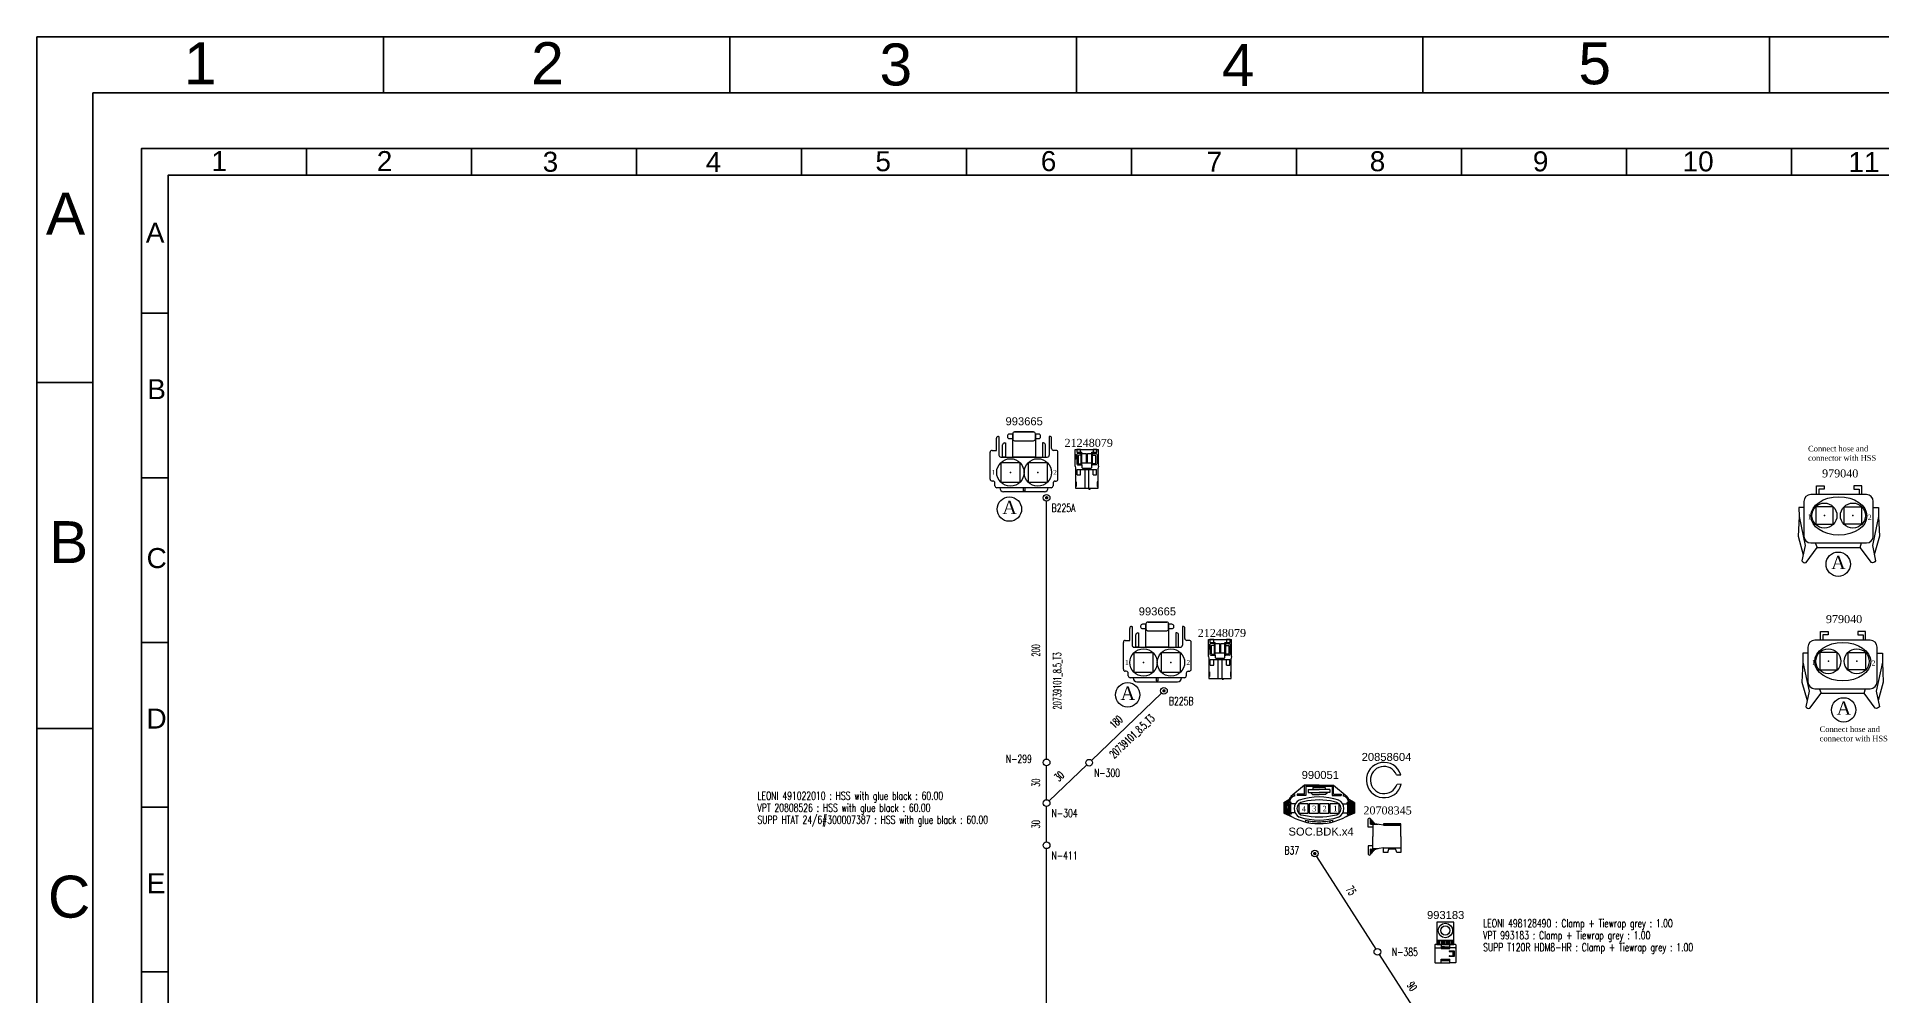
# Model space of a CAD drawing. Header units: millimetres. Extents: x -78 to 6757, y -2226 to 2184.
# Drawn here: x -78 to 1305, y 1465 to 2184 of the extents above; entities that cross this region are included whole.
import ezdxf

# ---------------------------------------------------------------- set-up
doc = ezdxf.new("R2010")
doc.units = ezdxf.units.MM
for name, color, linetype in [('LAYER_0', 7, 'Continuous'), ('Leoni-Framelayer', 7, 'Continuous'), ('SELECTION', 7, 'Continuous'), ('SYMBOLS', 7, 'Continuous')]:
    doc.layers.add(name, color=color, linetype=linetype)
doc.styles.add('HS-BUNDLE-DIMENSION', font='ROMANS.SHX', dxfattribs={"width": 0.6, "height": 6})
doc.styles.add('HS-NODE', font='ROMANS.SHX', dxfattribs={"width": 0.7, "height": 6})
doc.styles.add('HS-PART-NO', font='ROMANS.SHX', dxfattribs={"width": 0.7, "height": 6})
doc.styles.get("Standard").update_dxf_attribs({"font": 'TIMES.TTF'})
doc.linetypes.add('20739101', pattern='A,0.0001,-0.2,[132,ltypeshp.shx,S=0.2,R=0,X=-0.2,Y=0],-0.2', length=0.4001)
doc.linetypes.add('ZIPPED_TUBE', pattern='A,0.0001,-0.25,["~",Standard,S=1,R=0,X=-0.3,Y=-0.6],-0.25', length=0.5001)

# ---------------------------------------------------------------- blocks, each defined once
blk = doc.blocks.new('A2-frame')
at = {"layer": 'Leoni-Framelayer', "linetype": 'Continuous', "lineweight": 35}
for p, q in [((24.75, 898.58), (24.75, 902.58)), ((49.5, 898.58), (49.5, 902.58)), ((74.25, 898.58), (74.25, 902.58)), ((99, 898.58), (99, 902.58)), ((123.75, 898.58), (123.75, 902.58)), ((0, 877.88), (4, 877.88)), ((0, 853.17), (4, 853.17))]:
    blk.add_line(p, q, dxfattribs=at)
for points in [[(0, 482.58), (594, 482.58), (594, 902.58), (0, 902.58)], [(4, 486.58), (590, 486.58), (590, 898.58), (4, 898.58)]]:
    blk.add_lwpolyline(points, close=True, dxfattribs=at)
at = {"layer": 'Leoni-Framelayer', "linetype": 'Continuous', "lineweight": 35, "char_height": 3, "width": 0.34}
for s, insert, attachment_point in [('{\\fArial|b0|i0|c0|p34;1}', (10.51, 902.2), 1), ('{\\fArial|b0|i0|c0|p34;2}', (37.64, 902.2), 3), ('{\\fArial|b0|i0|c0|p34;3}', (62.52, 902.11), 3), ('{\\fArial|b0|i0|c0|p34;4}', (86.97, 902.07), 3), ('{\\fArial|b0|i0|c0|p34;5}', (110.11, 902.19), 1), ('{\\fArial|b0|i0|c0|p34;A}', (0.65, 891.46), 1), ('{\\fArial|b0|i0|c0|p34;B}', (0.87, 867.98), 1), ('{\\fArial|b0|i0|c0|p34;C}', (0.79, 842.65), 1)]:
    blk.add_mtext(s, dxfattribs=dict(at, insert=insert, attachment_point=attachment_point))
blk = doc.blocks.new('1st page')
at = {"color": 92, "linetype": 'Continuous'}
blk.add_lwpolyline([(0, 0), (0, 2100), (2970, 2100), (2970, 0), (0, 0), (0, 0)], dxfattribs=at)
at = {"layer": 'Leoni-Framelayer', "linetype": 'Continuous', "lineweight": 35}
for p, q in [((123.8, 2080), (123.8, 2100)), ((247.5, 2080), (247.5, 2100)), ((371.3, 2080), (371.3, 2100)), ((495, 2080), (495, 2100)), ((618.8, 2080), (618.8, 2100)), ((742.5, 2080), (742.5, 2100)), ((866.3, 2080), (866.3, 2100)), ((990, 2080), (990, 2100)), ((1113.8, 2080), (1113.8, 2100)), ((1237.5, 2080), (1237.5, 2100))]:
    blk.add_line(p, q, dxfattribs=at)
for points in [[(0, 0), (2970, 0), (2970, 2100), (0, 2100)], [(20, 20), (2950, 20), (2950, 2080), (20, 2080)]]:
    blk.add_lwpolyline(points, close=True, dxfattribs=at)
at = {"layer": 'Leoni-Framelayer', "linetype": 'Continuous', "lineweight": 35, "char_height": 15}
for s, insert, width, attachment_point in [('{\\fArial|b0|i0|c0|p34;1}', (52.5, 2098.1), 125.559, 1), ('{\\fArial|b0|i0|c0|p34;2}', (188.2, 2098.1), 1.7, 3), ('{\\fArial|b0|i0|c0|p34;3}', (312.6, 2097.6), 1.7, 3), ('{\\fArial|b0|i0|c0|p34;4}', (434.9, 2097.4), 1.7, 3), ('{\\fArial|b0|i0|c0|p34;5}', (550.5, 2098), 1.7, 1), ('{\\fArial|b0|i0|c0|p34;6}', (686.2, 2098.1), 1.7, 3), ('{\\fArial|b0|i0|c0|p34;7}', (810.6, 2097.6), 1.7, 3), ('{\\fArial|b0|i0|c0|p34;8}', (932.9, 2098), 1.7, 3), ('{\\fArial|b0|i0|c0|p34;9}', (1043.6, 2097.9), 1.7, 1), ('{\\fArial|b0|i0|c0|p34;10}', (1179.2, 2097.9), 1.7, 3), ('{\\fArial|b0|i0|c0|p34;11}', (1303.6, 2097.4), 1.7, 3)]:
    blk.add_mtext(s, dxfattribs=dict(at, insert=insert, width=width, attachment_point=attachment_point))
blk = doc.blocks.new('DEUTSCH1_61', base_point=(124.96, 118.56))
at = {"layer": 'LAYER_0', "color": 7}
for points in [[(129.82, 133.98), (120.03, 133.98)], [(120.07, 133.98), (129.86, 133.98)], [(108.45, 124.49), (110.72, 124.49), (110.72, 130.72)], [(111.72, 131.72), (111.96, 131.72), (111.96, 121.99)], [(114.88, 128.33), (115.35, 128.33), (115.35, 120.99), (113.88, 120.99), (113.88, 127.33)], [(116.36, 131.85), (116.36, 131.59)], [(117.36, 130.59), (119.07, 130.59), (119.07, 132.85), (117.36, 132.85)], [(119.07, 133.02), (119.07, 130.41)], [(119.07, 130.46), (119.07, 132.98)], [(130.81, 132.98), (130.81, 120.99), (119.07, 120.99), (119.07, 130.46)], [(119.97, 129.46), (129.91, 129.46)], [(130.81, 130.42), (130.81, 132.98)], [(132.52, 132.85), (130.81, 132.85), (130.81, 130.59)], [(130.81, 130.59), (132.52, 130.59)], [(133.52, 131.59), (133.52, 131.85)], [(135.01, 128.33), (134.54, 128.33), (134.54, 120.99), (136.01, 120.99), (136.01, 127.33)], [(138.2, 131.72), (137.96, 131.72), (137.96, 121.99)], [(139.2, 125.49), (139.2, 130.72)], [(141.47, 124.49), (140.2, 124.49)], [(107.45, 109.58), (107.45, 123.49)], [(112.89, 108.09), (122.89, 108.09), (122.89, 118.09), (112.89, 118.09), (112.89, 108.09)], [(112.96, 120.99), (136.96, 120.99)], [(127.03, 108.09), (137.03, 108.09), (137.03, 118.09), (127.03, 118.09), (127.03, 108.09)], [(142.47, 109.58), (142.47, 123.49)], [(108.94, 108.58), (108.45, 108.58)], [(109.94, 106.19), (109.94, 107.58)], [(138.97, 105.19), (110.94, 105.19)], [(137.47, 105.09), (137.47, 105.19), (112.45, 105.19), (112.45, 105.1)], [(124.47, 105.19), (124.47, 103.57), (125.45, 103.57), (125.45, 105.19), (124.47, 105.19)], [(139.97, 107.58), (139.97, 106.19)], [(140.97, 108.58), (141.47, 108.58)], [(114.33, 103.14), (135.48, 103.14)]]:
    blk.add_lwpolyline(points, dxfattribs=at)
for centre in [(117.89, 113.09), (132.03, 113.09)]:
    blk.add_circle(centre, 7.07, dxfattribs=at)
for centre, radius, start, end in [((120.07, 132.98), 1, 90, 180), ((129.82, 132.98), 1, 0, 90), ((108.45, 123.49), 1, 90, 180), ((111.72, 130.72), 1, 90, 180), ((114.88, 127.33), 1, 90, 180), ((117.36, 131.85), 1, 90, 180), ((117.36, 131.59), 1, 180, 270), ((120.07, 130.46), 1, 180, 270), ((129.82, 130.46), 1, 270, 0), ((132.52, 131.85), 1, 0, 90), ((132.52, 131.59), 1, 270, 0), ((135.01, 127.33), 1, 0, 90), ((138.2, 130.72), 1, 0, 90), ((140.2, 125.49), 1, 180, 270), ((141.47, 123.49), 1, 0, 90), ((112.96, 121.99), 1, 180, 270), ((136.96, 121.99), 1, 270, 0), ((108.45, 109.58), 1, 180, 270), ((108.94, 107.58), 1, 0, 90), ((110.94, 106.19), 1, 180, 270), ((114.45, 105.13), 2, 180, 270), ((135.47, 105.13), 2, 270, 0), ((138.97, 106.19), 1, 270, 0), ((140.97, 107.58), 1, 90, 180), ((141.47, 109.58), 1, 270, 0)]:
    blk.add_arc(centre, radius, start, end, dxfattribs=at)
for p in [(117.89, 113.09), (132.03, 113.09)]:
    blk.add_point(p, dxfattribs=at)
for s, p in [('1', (108.25, 111.84)), ('2', (140, 111.84))]:
    blk.add_text(s, height=2.5, dxfattribs=at).set_placement(p)
blk = doc.blocks.new('418229960')
at = {"layer": 'LAYER_0', "color": 7, "xscale": 1.451999999999998, "yscale": 1.452, "zscale": 1.452}
blk.add_blockref('DEUTSCH1_61', (119.6, 89), dxfattribs=at)
at = {"layer": 'LAYER_0', "color": 7, "linetype": 'Continuous', "insert": (105.7, 122.4), "char_height": 6, "width": 590.658, "attachment_point": 1}
blk.add_mtext('{\\fArial|b0|i0|c1|p0;\\C256;993665}', dxfattribs=at)
blk = doc.blocks.new('A$C78503DC2')
at = {"layer": 'SYMBOLS', "color": 7}
for points in [[(15.6, 28.8), (5.4, 20.2)], [(26.5, 28.8), (15.6, 28.8)], [(15.6, 22.1), (15.6, 28.8)], [(16.6, 28.8), (16.6, 21.1)], [(16.6, 28.1), (36.3, 28.1)], [(26.5, 28.8), (37.4, 28.8)], [(36.3, 28.8), (36.3, 21.1)], [(37.4, 28.8), (47.6, 20.2)], [(37.4, 22.1), (37.4, 28.8)], [(0, 15.7), (3.8, 18)], [(0, 15.7), (0, 7.9)], [(0.7, 16.1), (0.7, 7.6)], [(1.4, 16.5), (1.4, 7.3)], [(2.1, 16.9), (2.1, 7)], [(3.4, 13.9), (2.2, 13.2)], [(2.8, 17.3), (2.8, 13.6)], [(5.5, 15.7), (3.4, 15.7)], [(3.4, 15.7), (3.4, 11.3)], [(5.5, 15), (4.4, 15)], [(4.4, 15), (4.4, 11.3)], [(8.6, 14.7), (5.1, 14.7)], [(5.1, 14.7), (5.1, 8)], [(5.5, 15), (5.5, 15.7)], [(8.2, 21.9), (8.2, 20.9)], [(15.6, 22.1), (10, 22.1)], [(10, 22.1), (10, 21.1)], [(16.6, 21.1), (10, 21.1)], [(11.4, 7.8), (18.4, 7.8), (18.4, 14.8), (11.4, 14.8), (11.4, 7.8)], [(18.4, 25.6), (18.4, 23.2)], [(18.4, 25.6), (26.5, 25.6)], [(18.4, 23.2), (26.5, 23.2)], [(19.1, 7.8), (26.1, 7.8), (26.1, 14.8), (19.1, 14.8), (19.1, 7.8)], [(20, 23.2), (21.6, 21.8)], [(21.6, 21.8), (26.5, 21.8)], [(21.9, 27), (21.9, 25.6)], [(21.9, 27), (26.5, 27)], [(31, 27), (26.5, 27)], [(34.5, 25.6), (26.5, 25.6)], [(34.5, 23.2), (26.5, 23.2)], [(31.4, 21.8), (26.5, 21.8)], [(26.8, 7.8), (33.8, 7.8), (33.8, 14.8), (26.8, 14.8), (26.8, 7.8)], [(31, 27), (31, 25.6)], [(33, 23.2), (31.4, 21.8)], [(34.5, 25.6), (34.5, 23.2)], [(34.5, 7.8), (41.5, 7.8), (41.5, 14.8), (34.5, 14.8), (34.5, 7.8)], [(36.3, 21.1), (43, 21.1)], [(37.4, 22.1), (43, 22.1)], [(43, 22.1), (43, 21.1)], [(44.3, 14.7), (47.8, 14.7)], [(44.7, 21.9), (44.7, 20.9)], [(47.5, 15), (47.5, 15.7)], [(47.5, 15.7), (49.6, 15.7)], [(47.5, 15), (48.5, 15)], [(47.8, 14.7), (47.8, 8)], [(47.8, 14.7), (47.8, 8)], [(48.5, 15), (48.5, 11.3)], [(53, 15.7), (49.1, 18)], [(49.6, 15.7), (49.6, 11.3)], [(49.6, 13.9), (50.7, 13.2)], [(50.2, 17.3), (50.2, 13.6)], [(50.9, 16.9), (50.9, 7)], [(51.6, 16.5), (51.6, 7.3)], [(52.3, 16.1), (52.3, 7.6)], [(53, 15.7), (53, 7.9)], [(0, 7.9), (6.4, 5.1)], [(2.2, 13.2), (2.2, 11.3)], [(2.2, 9.4), (2.2, 11.3)], [(3.4, 8.7), (2.2, 9.4)], [(2.8, 9.1), (2.8, 6.7)], [(3.4, 7), (3.4, 11.3)], [(5.5, 7), (3.4, 7)], [(4.4, 7.7), (4.4, 11.3)], [(5.5, 7.7), (4.4, 7.7)], [(8.6, 8), (5.1, 8)], [(5.5, 7.7), (5.5, 7)], [(16.4, 2.5), (16.4, 1.1)], [(18.4, 2.1), (18.4, 0.7)], [(34.6, 2.1), (34.6, 0.7)], [(36.5, 2.5), (36.5, 1.1)], [(44.3, 8), (47.8, 8)], [(53, 7.9), (46.6, 5.1)], [(47.5, 7.7), (48.5, 7.7)], [(47.5, 7.7), (47.5, 7)], [(47.5, 7), (49.6, 7)], [(48.5, 7.7), (48.5, 11.3)], [(49.6, 7), (49.6, 11.3)], [(49.6, 8.7), (50.7, 9.4)], [(50.2, 9.1), (50.2, 6.7)], [(50.7, 13.2), (50.7, 11.3)], [(50.7, 9.4), (50.7, 11.3)]]:
    blk.add_lwpolyline(points, dxfattribs=at)
for centre, radius, start, end in [((10, 15.5), 6.6, 105.5, 179.06), ((9.8, 15.8), 5.32, 106.71, 181.41), ((14.9, 11.3), 7.14, 116.98, 243.02), ((14.9, 11.3), 5.04, 90, 270), ((26.5, -27.3), 47.3, 71.796, 108.2), ((26.5, -34.8), 52.5, 77.288, 102.71), ((38, 11.3), 5.04, 270, 90), ((38, 11.3), 7.14, 296.98, 63.02), ((43, 15.5), 6.6, 0.9424, 74.504), ((43.2, 15.8), 5.32, 358.59, 73.294), ((25.9, 39.8), 39.8, 235.53, 270.8), ((26.5, 49.9), 47.3, 251.8, 288.2), ((26.5, 57.5), 52.5, 257.29, 282.71), ((26.3, 42.4), 41, 256.14, 270.3), ((27, 39.8), 39.8, 269.2, 304.47), ((26.7, 42.4), 41, 269.7, 283.86)]:
    blk.add_arc(centre, radius, start, end, dxfattribs=at)
at = {"layer": 'LAYER_0', "color": 7, "linetype": 'Continuous', "char_height": 4.2, "width": 1.675, "attachment_point": 1}
for s, insert in [('{\\fTimes New Roman|b0|i0|c0|p18;4}', (13.6, 13.2)), ('{\\fTimes New Roman|b0|i0|c0|p18;3}', (21.4, 13.4)), ('{\\fTimes New Roman|b0|i0|c0|p18;2}', (29.1, 13.3)), ('{\\fTimes New Roman|b0|i0|c0|p18;1}', (37.2, 13.4))]:
    blk.add_mtext(s, dxfattribs=dict(at, insert=insert))
blk = doc.blocks.new('418931400')
at = {"layer": 'LAYER_0', "color": 7, "linetype": 'Continuous'}
blk.add_blockref('A$C78503DC2', (65, 36.6), dxfattribs=at)
at = {"layer": 'LAYER_0', "color": 7, "linetype": 'Continuous', "char_height": 6, "width": 590.658, "attachment_point": 1}
for s, insert in [('{\\fArial|b0|i0|c0|p32;990051}', (78.5, 76.1)), ('{\\fArial|b0|i0|c0|p32;SOC.BDK.x4}', (68.6, 33.6))]:
    blk.add_mtext(s, dxfattribs=dict(at, insert=insert))
blk = doc.blocks.new('498128490')
at = {"layer": 'LAYER_0', "color": 7}
for points in [[(14.3, 16.7), (14.3, 30.3), (1.5, 30.3), (1.5, 16.7)], [(14.3, 16.7), (1.5, 16.7)], [(1.5, 16.7), (1.5, 13.5)], [(1.5, 16.7), (3.5, 16.7)], [(1.6, 15.8), (2.4, 16.5)], [(3.3, 16.4), (1.6, 14.6)], [(1.7, 13.6), (3.3, 15.2)], [(3.3, 14.1), (2.9, 13.6)], [(3.5, 16.7), (3.5, 13.5)], [(3.5, 16.7), (5.1, 16.7)], [(5.1, 16.7), (3.5, 16.7)], [(5.1, 16.7), (7.1, 16.7)], [(5.1, 13.5), (5.1, 16.7)], [(6.9, 16.5), (5.2, 14.8)], [(5.2, 16), (5.8, 16.5)], [(5.2, 13.7), (6.9, 15.4)], [(6.9, 14.3), (6.3, 13.6)], [(7.1, 16.7), (7.1, 13.5)], [(8.7, 16.7), (7.1, 16.7)], [(7.1, 16.7), (8.7, 16.7)], [(8.7, 13.5), (8.7, 16.7)], [(8.7, 16.7), (10.7, 16.7)], [(9.2, 16.5), (8.8, 16.2)], [(8.8, 15), (10.3, 16.5)], [(10.5, 15.6), (8.8, 13.9)], [(9.7, 13.6), (10.5, 14.5)], [(10.7, 16.7), (10.7, 13.5)], [(10.7, 16.7), (12.3, 16.7)], [(12.3, 16.7), (10.7, 16.7)], [(12.3, 13.5), (12.3, 16.7)], [(12.3, 16.7), (14.3, 16.7)], [(12.6, 16.5), (12.4, 16.4)], [(12.4, 15.3), (13.7, 16.5)], [(14.1, 15.8), (12.4, 14.1)], [(13.1, 13.6), (14.1, 14.7)], [(14.3, 13.5), (14.3, 16.7)], [(-0.1, 13.1), (-0.1, 12.7)], [(-0.1, 12.7), (-0.1, 11.9)], [(-0.1, 11.9), (-0.1, 11.5)], [(-0.1, 11.5), (-0.1, 0.7)], [(-0.1, 0.7), (-0.1, 0.3)], [(0.7, 13.5), (0.3, 13.5)], [(0.3, 11.1), (0.7, 11.1)], [(1.5, 13.5), (0.7, 13.5)], [(0.7, 11.1), (4.7, 11.1)], [(1.5, 13.5), (5.1, 13.5)], [(3.5, 13.5), (1.5, 13.5)], [(8.7, 13.5), (3.5, 13.5)], [(3.5, 13.5), (5.1, 13.5)], [(4.7, 13.5), (4.7, 11.9)], [(7.1, 11.9), (4.7, 11.9)], [(4.7, 11.9), (4.7, 10.7)], [(4.7, 10.7), (11.1, 10.7)], [(4.7, 2.7), (11.1, 2.7)], [(4.7, 1.5), (4.7, 2.7)], [(4.7, 1.5), (11.1, 1.5)], [(4.7, -0.1), (4.7, 1.5)], [(4.7, -0.1), (4.7, 1.5)], [(4.8, 11), (5.5, 11.7)], [(4.8, 2), (5.4, 2.5)], [(5.1, 13.5), (7.1, 13.5)], [(6.5, 2.5), (5.6, 1.6)], [(6.6, 11.7), (5.7, 10.8)], [(6.7, 1.6), (7.6, 2.5)], [(6.9, 10.8), (7.8, 11.7)], [(7.1, 13.5), (14.3, 13.5)], [(7.1, 13.5), (8.7, 13.5)], [(7.1, 11.9), (11.1, 11.9)], [(8.8, 2.5), (7.8, 1.6)], [(8.9, 11.7), (8, 10.8)], [(10.7, 13.5), (8.7, 13.5)], [(9, 1.6), (9.9, 2.5)], [(9.1, 10.8), (10, 11.7)], [(10.9, 2.5), (10.1, 1.6)], [(10.9, 11.5), (10.3, 10.8)], [(10.7, 13.5), (12.3, 13.5)], [(12.3, 13.5), (10.7, 13.5)], [(14.4, 8.7), (10.9, 8.7)], [(13.6, 8.2), (10.9, 8.2)], [(10.9, 5.2), (14, 5.2)], [(14.4, 4.7), (10.9, 4.7)], [(11.1, 11.9), (11.1, 13.5)], [(11.1, 10.7), (11.1, 11.9)], [(15.1, 11.1), (11.1, 11.1)], [(11.1, 4.8), (11.3, 5)], [(11.1, 1.5), (11.1, 2.7)], [(11.1, -0.1), (11.1, 1.5)], [(11.4, 8.6), (11.2, 8.4)], [(12.4, 5), (12.2, 4.8)], [(14.3, 13.5), (12.3, 13.5)], [(12.3, 8.4), (12.5, 8.6)], [(13.3, 4.8), (13.5, 5)], [(13.6, 8.6), (13.4, 8.4)], [(14, 8.2), (13.4, 8.2)], [(13.4, 8), (13.4, 5.4)], [(13.6, 5.2), (13.4, 5.2)], [(14.1, 13.6), (14.2, 13.6)], [(14.2, 5.4), (14.2, 8)], [(15.1, 13.5), (14.3, 13.5)], [(14.3, 8.1), (14.5, 8.3)], [(14.5, 7.2), (14.3, 7)], [(14.3, 5.9), (14.5, 6.1)], [(14.5, 4.9), (14.4, 4.8)], [(14.7, 4.9), (14.7, 8.5)], [(15.5, 13.5), (15.1, 13.5)], [(15.1, 11.1), (15.5, 11.1)], [(15.9, 12.7), (15.9, 13.1)], [(15.9, 11.9), (15.9, 12.7)], [(15.9, 11.5), (15.9, 11.9)], [(15.9, 0.7), (15.9, 11.5)], [(15.9, 0.3), (15.9, 0.7)], [(0.3, -0.1), (0.7, -0.1)], [(0.7, -0.1), (4.7, -0.1)], [(4.7, -0.1), (11.1, -0.1)], [(15.1, -0.1), (11.1, -0.1)], [(15.5, -0.1), (15.1, -0.1)]]:
    blk.add_lwpolyline(points, dxfattribs=at)
for radius in [5.4, 3.4]:
    blk.add_circle((7.9, 24.1), radius, dxfattribs=at)
for centre, radius, start, end in [((0.3, 13.1), 0.4, 90, 180), ((0.3, 11.5), 0.4, 180, 270), ((0.3, 0.3), 0.4, 180, 270), ((10.9, 8.5), 0.24, 90, 180), ((10.9, 8.5), 0.24, 180, 270), ((10.9, 4.9), 0.24, 90, 180), ((10.9, 4.9), 0.24, 180, 270), ((13.6, 8), 0.24, 90, 180), ((13.6, 5.4), 0.24, 180, 270), ((14, 8), 0.24, 0, 90), ((14, 5.4), 0.24, 270, 0), ((14.4, 8.5), 0.24, 0, 90), ((14.4, 4.9), 0.24, 270, 0), ((15.5, 13.1), 0.4, 0, 90), ((15.5, 11.5), 0.4, 270, 0), ((15.5, 0.3), 0.4, 270, 0)]:
    blk.add_arc(centre, radius, start, end, dxfattribs=at)
at = {"layer": 'LAYER_0', "color": 7, "linetype": 'Continuous', "insert": (-5.9, 38.7), "char_height": 6, "width": 590.658, "attachment_point": 1}
blk.add_mtext('{\\fArial|b0|i0|c0|p32;993183}', dxfattribs=at)
blk = doc.blocks.new('A$C636C3939')
at = {"layer": 'SELECTION', "color": 7, "linetype": 'Continuous'}
for p, q in [((5.8, 6.5), (0, 6.5)), ((0, 6.5), (0, 4.1)), ((0, 4.1), (4, 4.1)), ((4, 4.1), (4, 0))]:
    blk.add_line(p, q, dxfattribs=at)
at = {"layer": 'SELECTION', "color": 7}
blk.add_lwpolyline([(5.8, 0), (5.8, 6.5)], dxfattribs=at)
blk = doc.blocks.new('A$C705645B3')
at = {"layer": 'SELECTION', "color": 7, "linetype": 'Continuous'}
for p, q in [((0.6, 34.8), (0, 19.8)), ((4.5, 41.5), (0.6, 41.5)), ((0.6, 41.5), (0.6, 34.8)), ((0.6, 34.8), (5.3, 12.9)), ((0, 19.8), (3.9, 5.9)), ((5.3, 12.9), (2.9, 1.3)), ((6, 0.2), (14.4, 11.5))]:
    blk.add_line(p, q, dxfattribs=at)
blk.add_arc((5.1, 2.5), 2.47, 208.7766, 291.2074, dxfattribs=at)
blk = doc.blocks.new('418588710')
at = {"layer": 'SELECTION', "color": 7, "linetype": 'Continuous'}
for p, q in [((154.3, 119.5), (148.5, 119.5)), ((148.5, 119.5), (148.5, 117)), ((148.5, 117), (152.4, 117)), ((152.4, 117), (152.4, 112.9)), ((111.1, 103.2), (107.2, 103.2)), ((107.2, 103.2), (107.3, 96.5)), ((107.3, 96.5), (106.6, 81.5)), ((107.3, 96.5), (111.9, 74.6)), ((106.6, 81.5), (110.5, 67.6)), ((111.9, 74.6), (109.5, 63)), ((112.6, 61.9), (121, 73.2)), ((119.4, 76.6), (121, 73.2)), ((121, 73.2), (153.2, 73.2)), ((153.2, 73.2), (154.2, 76.5))]:
    blk.add_line(p, q, dxfattribs=at)
at = {"layer": 'SELECTION', "color": 7}
for points in [[(157.8, 112.9), (116.2, 112.9)], [(154.3, 112.9), (154.3, 119.5)], [(111, 107.7), (111, 81.7)], [(119.9, 90.6), (132.9, 90.6), (132.9, 103.6), (119.9, 103.6), (119.9, 90.6)], [(154.2, 90.6), (141.2, 90.6), (141.2, 103.6), (154.2, 103.6), (154.2, 90.6)], [(163, 81.7), (163, 107.7)], [(116.2, 76.5), (157.8, 76.5)]]:
    blk.add_lwpolyline(points, dxfattribs=at)
for centre in [(126.4, 97.1), (147.7, 97.1)]:
    blk.add_circle(centre, 9.36, dxfattribs=at)
for centre, start, end in [((116.2, 107.7), 90, 180), ((157.8, 107.7), 0, 90), ((116.2, 81.7), 180, 270), ((157.8, 81.7), 270, 0)]:
    blk.add_arc(centre, 5.2, start, end, dxfattribs=at)
at = {"layer": 'SELECTION', "color": 7, "linetype": 'Continuous'}
blk.add_arc((111.7, 64.2), 2.47, 208.7766, 291.2074, dxfattribs=at)
blk.add_ellipse((137.2, 96.8), major_axis=(-21, 0), ratio=0.686667, dxfattribs=at)
at = {"layer": 'SELECTION', "color": 7}
for p in [(126.4, 97.1), (147.7, 97.1)]:
    blk.add_point(p, dxfattribs=at)
at = {"layer": 'SELECTION', "color": 7, "linetype": 'Continuous', "xscale": -1}
for name, p in [('A$C636C3939', (126.2, 112.9)), ('A$C705645B3', (167.6, 61.7))]:
    blk.add_blockref(name, p, dxfattribs=at)
at = {"layer": 'LAYER_0', "color": 7, "linetype": 'Continuous', "insert": (124.6, 131.7), "char_height": 6, "width": 590.658, "attachment_point": 1}
blk.add_mtext('{\\fTimes New Roman|b0|i0|c0|p18;979040}', dxfattribs=at)
at = {"layer": 'SELECTION', "color": 7}
for s, p in [('1', (113.8, 94.2)), ('2', (158.8, 93.8))]:
    blk.add_text(s, height=3.9, dxfattribs=at).set_placement(p)
blk = doc.blocks.new('418275810')
at = {"layer": 'LAYER_0', "color": 7}
for points in [[(96.20645, 126.4132), (113.5325, 126.4132)], [(96.20645, 113.8132), (96.20645, 126.4132)], [(96.20645, 113.8132), (96.20645, 126.4132)], [(97.2638, 124.3132), (100.103, 124.3132), (100.103, 126.4132), (97.2638, 126.4132), (97.2638, 124.3132)], [(109.6475, 124.3237), (112.4825, 124.3237), (112.4825, 126.4237), (109.6475, 126.4237), (109.6475, 124.3237)], [(113.5325, 113.8132), (113.5325, 126.4132)], [(96.20645, 113.8132), (96.46895, 112.3222)], [(96.2096, 122.7487), (96.73565, 122.7487), (96.73565, 119.2627), (96.2096, 119.2627)], [(96.46895, 112.3222), (96.46895, 97.366), (113.27, 97.366), (113.27, 112.3222)], [(97.25435, 122.6752), (97.25435, 115.5667)], [(97.51685, 111.4612), (112.1885, 111.4612)], [(97.51685, 107.3662), (97.51685, 111.4612)], [(97.9757, 114.8527), (100.6175, 114.8527)], [(100.628, 123.3892), (97.97885, 123.3892)], [(98.27495, 121.6567), (98.27495, 115.9867)], [(100.6175, 122.0662), (98.74745, 122.0662)], [(98.7569, 115.5772), (100.6175, 115.5772)], [(100.103, 124.3132), (101.153, 124.3132)], [(100.103, 107.3662), (100.103, 111.4507)], [(100.628, 114.8632), (100.628, 124.3132)], [(100.628, 114.8527), (101.1425, 114.8527)], [(101.132, 116.4907), (108.5975, 116.4907)], [(101.153, 114.8632), (101.153, 124.3132)], [(101.153, 123.3892), (104.4815, 123.3892)], [(101.153, 114.8632), (101.153, 113.3722)], [(102.0875, 112.4272), (107.663, 112.4272)], [(103.295, 111.4717), (103.295, 97.3576)], [(104.4815, 123.3787), (104.4815, 116.4907)], [(105.4265, 123.3892), (108.5975, 123.3892)], [(105.4265, 116.4907), (105.4265, 123.3787)], [(106.445, 97.3576), (106.445, 111.4717)], [(108.587, 114.8632), (108.587, 124.3132)], [(108.587, 113.3722), (108.587, 114.8632)], [(108.5975, 124.3237), (109.6475, 124.3237)], [(108.5975, 114.8527), (109.1225, 114.8527)], [(109.1225, 114.8632), (109.1225, 124.3132)], [(109.1225, 123.3892), (111.779, 123.3892)], [(109.1435, 122.0662), (111.0125, 122.0662)], [(111.002, 115.5772), (109.1435, 115.5772)], [(111.779, 114.8527), (109.1435, 114.8527)], [(109.6055, 107.3662), (109.6055, 111.4507)], [(111.485, 121.6567), (111.485, 115.9867)], [(112.1885, 107.3662), (112.1885, 111.4612)], [(112.5035, 122.6752), (112.5035, 115.5667)], [(113.522, 122.7487), (112.997, 122.7487), (112.997, 119.2627), (113.522, 119.2627)], [(113.5325, 113.8132), (113.27, 112.3222)], [(96.46055, 102.2212), (96.9866, 102.2212), (96.9866, 98.7289), (96.46055, 98.7289)], [(97.51685, 107.3662), (100.103, 107.3662)], [(106.445, 97.3576), (106.445, 96.7465), (107.432, 96.7465), (107.432, 97.3576)], [(109.6055, 107.3662), (112.199, 107.3662)], [(113.2595, 102.2212), (112.7345, 102.2212), (112.7345, 98.7289), (113.2595, 98.7289)]]:
    blk.add_lwpolyline(points, dxfattribs=at)
for centre, radius, start, end in [((98.2403, 115.8292), 1.01228, 195.12, 254.88), ((98.24345, 122.4127), 1.01228, 105.12, 164.88), ((98.7947, 121.5307), 0.53363, 95.037, 166.52), ((98.80415, 116.1127), 0.53363, 193.48, 264.96), ((101.993, 113.2672), 0.84038, 172.84, 276.52), ((107.7575, 113.2672), 0.84038, 263.48, 7.1592), ((110.9495, 116.1127), 0.53363, 275.04, 346.52), ((110.96, 121.5307), 0.53363, 13.479, 84.963), ((111.5165, 122.4127), 1.01228, 15.117, 74.883), ((111.5165, 115.8292), 1.01228, 285.12, 344.88)]:
    blk.add_arc(centre, radius, start, end, dxfattribs=at)
at = {"layer": 'LAYER_0', "color": 7, "linetype": 'Continuous', "insert": (88.15122, 134.41301), "char_height": 6, "width": 590.6579669, "attachment_point": 1}
blk.add_mtext('{\\fTimes New Roman|b0|i0|c0|p16;\\C256;21248079}', dxfattribs=at)
blk = doc.blocks.new('492058700')
at = {"layer": 'LAYER_0', "color": 7}
for points in [[(145.96, 119.32), (145.96, 125.6)], [(147.59, 125.6), (147.59, 121.7), (151.8, 121.7)], [(147.59, 121.7), (147.59, 125.35), (147.95, 125.35), (147.95, 121.7), (147.59, 121.7)], [(147.95, 121.7), (147.95, 124.95), (148.3, 124.95), (148.3, 121.7)], [(148.3, 121.7), (148.3, 124.55), (148.66, 124.55), (148.66, 121.7)], [(149.46, 119.32), (145.96, 119.32)], [(148.66, 121.7), (148.66, 124.15), (149.02, 124.15), (149.02, 121.7)], [(149.02, 121.7), (149.02, 123.75), (149.38, 123.75), (149.38, 121.7)], [(149.38, 121.7), (149.38, 123.35), (149.73, 123.35), (149.73, 121.7)], [(153.26, 121.48), (149.46, 121.48), (149.46, 119.32)], [(149.46, 119.32), (149.46, 112.32)], [(149.46, 105.32), (149.46, 112.32)], [(149.73, 121.7), (149.73, 122.95), (150.09, 122.95), (150.09, 121.7)], [(150.09, 121.7), (150.09, 122.55), (150.45, 122.55), (150.45, 121.7)], [(150.45, 121.7), (150.45, 122.15), (150.81, 122.15), (150.81, 121.7)], [(150.97, 121.83), (150.81, 122.02)], [(157.46, 120.82), (150.97, 121.83)], [(157.46, 120.82), (170.46, 120.82), (170.46, 121.82), (157.46, 121.82), (157.46, 120.82)], [(170.46, 120.82), (157.46, 120.82)], [(161.5, 120.82), (161.5, 121.65), (166.28, 121.65), (166.28, 120.82), (161.5, 120.82)], [(170.46, 112.32), (170.46, 120.82)], [(170.46, 112.32), (170.46, 103.82)], [(149.46, 105.32), (145.96, 105.32)], [(145.96, 105.32), (145.96, 99.047)], [(147.59, 99.045), (147.59, 102.95), (151.8, 102.95)], [(147.59, 102.95), (147.59, 99.302), (147.95, 99.302), (147.95, 102.95), (147.59, 102.95)], [(147.95, 102.95), (147.95, 99.702), (148.3, 99.702), (148.3, 102.95)], [(148.3, 102.95), (148.3, 100.1), (148.66, 100.1), (148.66, 102.95)], [(148.66, 102.95), (148.66, 100.5), (149.02, 100.5), (149.02, 102.95)], [(149.02, 102.95), (149.02, 100.9), (149.38, 100.9), (149.38, 102.95)], [(149.38, 102.95), (149.38, 101.3), (149.73, 101.3), (149.73, 102.95)], [(153.26, 103.17), (149.46, 103.17), (149.46, 105.32)], [(149.73, 102.95), (149.73, 101.7), (150.09, 101.7), (150.09, 102.95)], [(150.09, 102.95), (150.09, 102.1), (150.45, 102.1), (150.45, 102.95)], [(150.45, 102.95), (150.45, 102.5), (150.81, 102.5), (150.81, 102.95)], [(150.97, 102.82), (150.81, 102.63)], [(157.46, 103.82), (150.97, 102.82)], [(160.58, 100.51), (157.44, 100.51), (157.44, 103.82), (170.46, 103.82), (170.46, 100.51), (167.32, 100.51)], [(160.58, 100.51), (161.68, 103.82)], [(161.46, 103.17), (166.45, 103.16)], [(167.32, 100.51), (166.23, 103.82)]]:
    blk.add_lwpolyline(points, dxfattribs=at)
for centre, start, end in [((146.77, 125.33), 18.598, 161.48), ((146.77, 99.319), 198.52, 341.4)]:
    blk.add_arc(centre, 0.857, start, end, dxfattribs=at)
at = {"layer": 'LAYER_0', "color": 7, "linetype": 'Continuous', "insert": (142.316, 134.967), "char_height": 6, "width": 590.65797, "attachment_point": 1}
blk.add_mtext('{\\fTimes New Roman|b0|i0|c0|p18;20708345}', dxfattribs=at)
blk = doc.blocks.new('A$C168E3ECD')
at = {"layer": 'LAYER_0', "color": 7}
for points in [[(11.12, 8.42), (12.71, 8.42)], [(11.28, 5.04), (12.84, 5.05)]]:
    blk.add_lwpolyline(points, dxfattribs=at)
for radius, start, end in [(6.5, 17.153, 347.07), (5, 22.554, 343)]:
    blk.add_arc((6.5, 6.5), radius, start, end, dxfattribs=at)
blk = doc.blocks.new('492074001')
at = {"layer": 'LAYER_0', "color": 7, "linetype": 'Continuous', "xscale": 2.040000000000003, "yscale": 2.040000000000003, "zscale": 2.04}
blk.add_blockref('A$C168E3ECD', (106, 90.4), dxfattribs=at)
at = {"layer": 'LAYER_0', "color": 7, "linetype": 'Continuous', "insert": (102.5, 124), "char_height": 6, "width": 590.658, "attachment_point": 1}
blk.add_mtext('{\\fArial|b0|i0|c1|p0;\\C256;20858604}', dxfattribs=at)

msp = doc.modelspace()

# ---------------------------------------------------------------- linework, layer by layer
at = {"color": 92, "linetype": 'Continuous'}
msp.add_lwpolyline([(-78.4, -2226.2), (-78.4, 2183.8), (6158.6, 2183.8), (6158.6, -2226.2), (-78.4, -2226.2), (-78.4, -2226.2)], dxfattribs=at)
at = {"color": 7, "linetype": 'Continuous'}
for points in [[(678.3, 1838, 1.25, 1.25, 1), (679.6, 1838, 1.25, 1.25, 1)], [(766.3, 1693.2, 1.25, 1.25, 1), (767.5, 1693.2, 1.25, 1.25, 1)], [(879.4, 1571.1, 1.25, 1.25, 1), (880.7, 1571.1, 1.25, 1.25, 1)]]:
    msp.add_lwpolyline(points, format="xyseb", close=True, dxfattribs=at)
at = {"color": 7, "linetype": '20739101', "ltscale": 8}
for points in [[(678.9, 1642), (678.9, 1835.5)], [(712.6, 1641), (765.1, 1691.4)], [(678.9, 1346.8), (678.9, 1574.8)], [(881.4, 1569), (925.7, 1499.5)], [(928.4, 1495.3), (969.7, 1430.5)]]:
    msp.add_lwpolyline(points, dxfattribs=at)
at = {"color": 7, "ltscale": 8}
for points in [[(678.9, 1611.5), (678.9, 1637)], [(680.7, 1610.7), (709, 1637.6)], [(678.9, 1579.8), (678.9, 1606.5)]]:
    msp.add_lwpolyline(points, dxfattribs=at)
at = {"color": 7, "linetype": 'Continuous'}
for centre in [(678.9, 1838), (766.9, 1693.2), (678.9, 1639.5), (710.8, 1639.3), (678.9, 1609), (678.9, 1577.3), (880.1, 1571.1), (927, 1497.4)]:
    msp.add_circle(centre, 2.5, dxfattribs=at)
for centre in [(651, 1829.5), (1272.6, 1788.2), (739.7, 1690.2), (1276.7, 1678.9)]:
    msp.add_circle(centre, 9.14)
at = {"layer": 'Leoni-Framelayer', "linetype": 'Continuous', "lineweight": 35}
for p, q in [((0, 1976.5), (20, 1976.5)), ((0, 1853), (20, 1853)), ((0, 1729.4), (20, 1729.4)), ((0, 1605.9), (20, 1605.9)), ((0, 1482.4), (20, 1482.4))]:
    msp.add_line(p, q, dxfattribs=at)

# ---------------------------------------------------------------- block references
at = {"linetype": 'ZIPPED_TUBE'}
for name, p in [('1st page', (0, 0)), ('418229960', (542.4, 1776)), ('418275810', (604.2, 1747.8)), ('418588710', (1135.9, 1727.6)), ('418229960', (642.3, 1633.4)), ('418588710', (1138.8, 1618.3)), ('418275810', (704.1, 1605.2)), ('492074001', (812.7, 1522.6)), ('418931400', (791.7, 1557)), ('492058700', (774.2, 1471.5)), ('498128490', (970.1, 1489.3))]:
    msp.add_blockref(name, p, dxfattribs=at)
at = {"layer": 'Leoni-Framelayer', "linetype": 'Continuous', "lineweight": 35, "xscale": 10.5, "yscale": 10.5, "zscale": 10.5}
msp.add_blockref('A2-frame', (-78.4, -7293.3), dxfattribs=at)

# ---------------------------------------------------------------- texts
at = {"color": 5, "linetype": 'Continuous', "style": 'HS-NODE', "width": 0.7}
for s, p in [('B225A', (682.7, 1827.4)), ('B225B', (770.7, 1682.5)), ('N-299', (648.4, 1639.1)), ('N-300', (714.5, 1628.6)), ('N-304', (682.7, 1598.4)), ('N-411', (682.7, 1566.6)), ('B37', (857.3, 1570.5)), ('N-385', (937.9, 1494.3))]:
    msp.add_text(s, height=6, dxfattribs=at).set_placement(p)
at = {"color": 1, "linetype": 'Continuous', "ltscale": 8, "style": 'HS-BUNDLE-DIMENSION', "width": 0.6}
for s, rotation, p in [('200', 90, (673.9, 1718.9)), ('20739101_8.5_T3', 90, (689.9, 1679.2)), ('20739101_8.5_T3', 43.8113, (729.6, 1642.1)), ('180', 43.8113, (729.8, 1664.5)), ('30', 43.5494, (688.2, 1624.8)), ('30', 90, (673.9, 1621.2)), ('30', 90, (673.9, 1590)), ('75', 302.4972, (903.1, 1544.3)), ('90', 302.5045, (948.8, 1472.5))]:
    msp.add_text(s, height=6, rotation=rotation, dxfattribs=at).set_placement(p)
at = {"color": 200, "linetype": 'Continuous', "style": 'HS-PART-NO', "width": 0.7}
for s, p in [('VPT 20808526 : HSS with glue black : 60.00', (462, 1602.5)), ('LEONI 491022010 : HSS with glue black : 60.00', (462, 1611.5)), ('SUPP HTAT 24/6#300007387 : HSS with glue black : 60.00', (462, 1593.5)), ('LEONI 498128490 : Clamp + Tiewrap grey : 1.00', (1006.3, 1515.8)), ('VPT 993183 : Clamp + Tiewrap grey : 1.00', (1006.3, 1506.8)), ('SUPP T120R HDM8-HR : Clamp + Tiewrap grey : 1.00', (1006.3, 1497.8))]:
    msp.add_text(s, height=6, dxfattribs=at).set_placement(p)
at = {"color": 0, "char_height": 4.2, "width": 57.409, "attachment_point": 1}
for insert in [(1250, 1877), (1258.7, 1666.5)]:
    msp.add_mtext('Connect hose and connector with HSS', dxfattribs=dict(at, insert=insert))
at = {"char_height": 10, "width": 48.843, "attachment_point": 1}
for insert in [(645.7, 1835.8), (1267.3, 1794.5), (734.4, 1696.4), (1271.4, 1685.2)]:
    msp.add_mtext('A', dxfattribs=dict(at, insert=insert))
at = {"layer": 'Leoni-Framelayer', "linetype": 'Continuous', "lineweight": 35, "char_height": 15, "width": 1.7, "attachment_point": 1}
for s, insert in [('{\\fArial|b0|i0|c0|p34;A}', (3.3, 2044.4)), ('{\\fArial|b0|i0|c0|p34;B}', (4.4, 1927)), ('{\\fArial|b0|i0|c0|p34;C}', (3.9, 1800.3)), ('{\\fArial|b0|i0|c0|p34;D}', (3.8, 1679.9)), ('{\\fArial|b0|i0|c0|p34;E}', (4, 1556.4))]:
    msp.add_mtext(s, dxfattribs=dict(at, insert=insert))

doc.saveas('drawing.dxf')
